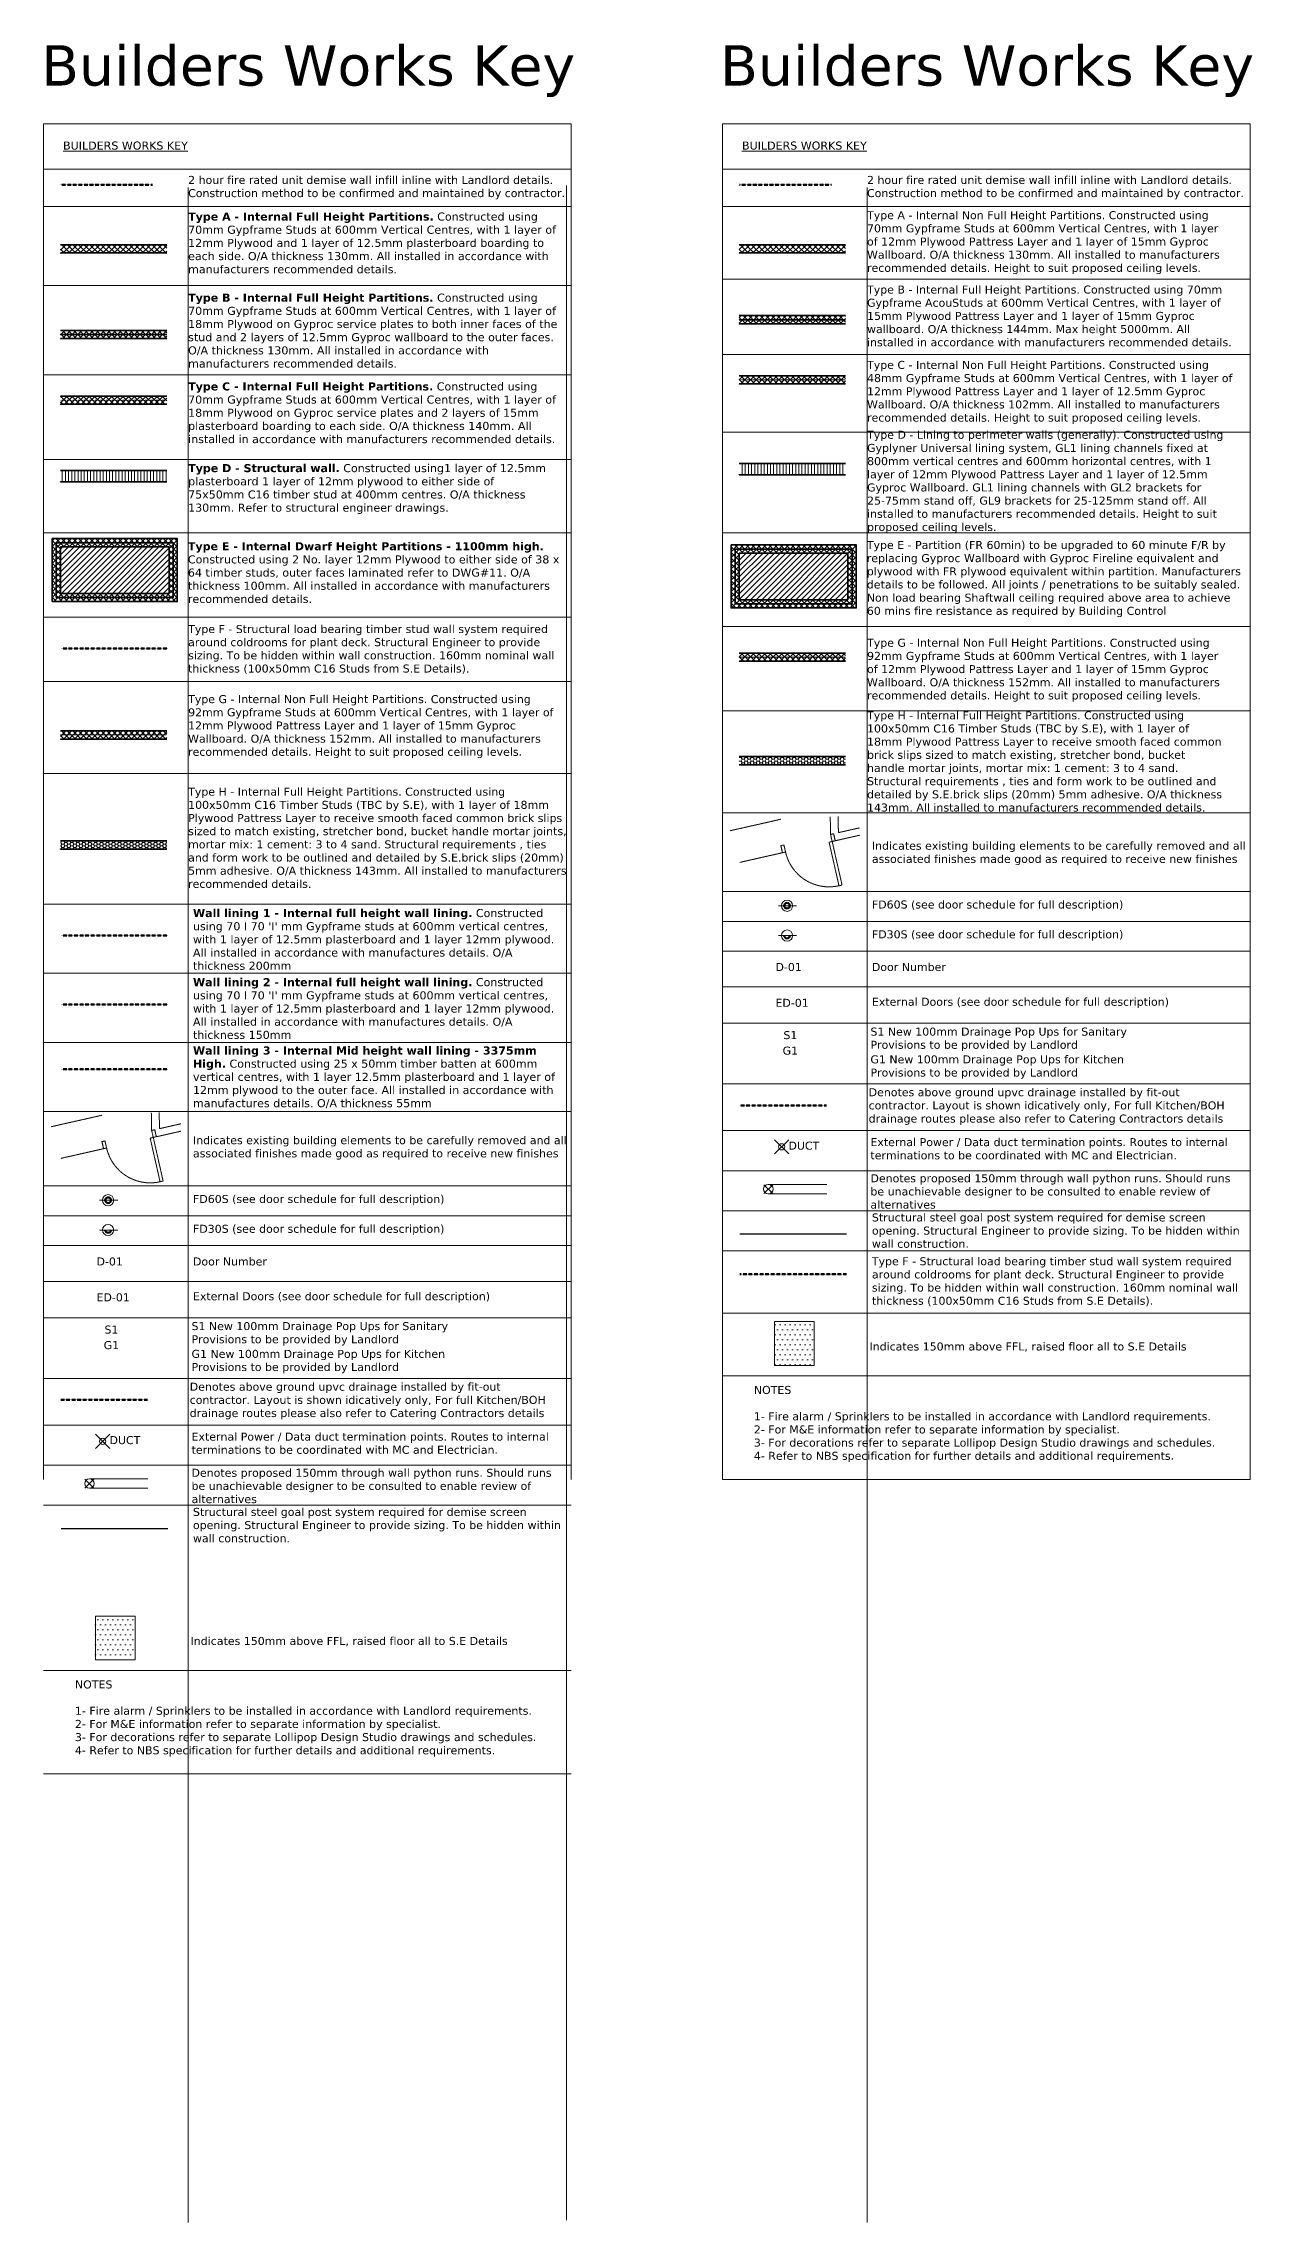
# Model space of a CAD drawing. Header units: millimetres. Extents: x -159872 to 386485, y -250577 to 158966.
# Drawn here: x -138915 to -119712, y -14750 to 19853 of the extents above; entities that cross this region are included whole.
import ezdxf

# ---------------------------------------------------------------- set-up
doc = ezdxf.new("R2010")
doc.units = ezdxf.units.MM
doc.linetypes.add('DASHED', pattern=[0.75, 0.5, -0.25])
doc.linetypes.add('DASHED2', pattern=[9.525, 6.35, -3.175])
for name, color, linetype, lineweight in [('LDS-demolition', 253, 'DASHED2', 9), ('LDS-details', 4, 'Continuous', 25), ('LDS-finishes-floor', 252, 'Continuous', 9), ('LDS-finishes-floor_Hatch', 7, 'Continuous', 5), ('LDS-python-ducts', 5, 'Continuous', 18), ('LDS-services-drainage', 17, 'Continuous', 18), ('LDS-services-electrical', 1, 'Continuous', 13), ('LDS-struct-extg-walls', 1, 'Continuous', 40), ('LDS-struct-new-walls', 6, 'Continuous', 35), ('LDS-struct-new-walls_Hatch', 7, 'Continuous', 5), ('LDS-text-1-50', 7, 'Continuous', 9), ('LDS-vport', 100, 'Continuous', 18)]:
    doc.layers.add(name, color=color, linetype=linetype, lineweight=lineweight)
doc.styles.add('Verdana', font='Verdana.ttf')
doc.styles.add('Verdana-Bold', font='')
doc.styles.get('Verdana-Bold').set_extended_font_data('Verdana-Bold')
doc.linetypes.add('BATTING', pattern='A,0,[1,BATTING.shx,S=1,R=0,X=0,Y=-10.16],-10.16254', length=10.16254)
doc.linetypes.add('FENCELINE2', pattern='A,0,[1,FENCELINE2.shx,S=1,R=0,X=0,Y=-2.54],-36.83', length=36.83)
doc.linetypes.add('ZIGZAG', pattern='A,0,[1,ZIGZAG.shx,S=1,R=0,X=0,Y=-5.08],-20.32254', length=20.32254)
pattern_1 = [(45, (-41069.35, -48570.306), (-44.90128, 44.90128), []), (135, (-41069.35, -48570.306), (-44.90128, -44.90128), [])]
pattern_2 = [(45, (-37544.11, -62098.74), (-44.90128, 44.90128), [])]
pattern_3 = [(90, (-1779118, -4896207.036), (-50, 3e-15), [])]
pattern_4 = [(0, (-1779118.001, -4897871.46), (47.625, 27.49630645), [31.75, -63.5]), (120, (-1779118.001, -4897871.46), (-47.6249999, 27.49630663), [31.75, -63.5]), (60, (-1779086.251, -4897816.467), (1e-07, 54.99261308), [31.75, -63.5])]
pattern_5 = [(0, (-1715708.415, -4940239.47), (39.6875, 79.375), [0.01, -79.365])]

msp = doc.modelspace()

# ---------------------------------------------------------------- hatches: boundary and pattern name
at = {"layer": 'LDS-finishes-floor_Hatch', "linetype": 'Continuous', "lineweight": 9}
h = msp.add_hatch(dxfattribs=at)
h.set_pattern_fill('DOTS_1', color=252, style=0, pattern_type=2)
h.set_pattern_definition(pattern_5)
h.paths.add_polyline_path([(-126673.84184, -444.25823), (-127306.79341, -444.25823), (-127306.79341, -1140.7686), (-126673.84184, -1140.7686)])
h = msp.add_hatch(dxfattribs=at)
h.set_pattern_fill('DOTS_1', color=252, style=0, pattern_type=2)
h.set_pattern_definition(pattern_5)
h.paths.add_polyline_path([(-137458.3443, -5120.98251), (-138091.29587, -5120.98251), (-138091.29587, -5817.49288), (-137458.3443, -5817.49288)])
at = {"layer": 'LDS-struct-new-walls_Hatch', "linetype": 'Continuous', "lineweight": 13}
h = msp.add_hatch(dxfattribs=at)
h.set_pattern_fill('ANSI37_1', color=5, style=0, pattern_type=2)
h.set_pattern_definition(pattern_1)
h.paths.add_polyline_path([(-138648.52616, 16658.63535), (-136958.84061, 16658.63535), (-136958.84061, 16528.63535), (-138648.52616, 16528.63535)])
h = msp.add_hatch(dxfattribs=at)
h.set_pattern_fill('ANSI37_1', color=5, style=0, pattern_type=2)
h.set_pattern_definition(pattern_1)
h.paths.add_polyline_path([(-127864.0237, 16658.63535), (-126174.33815, 16658.63535), (-126174.33815, 16528.63535), (-127864.0237, 16528.63535)])
h = msp.add_hatch(dxfattribs=at)
h.set_pattern_fill('ANSI37_1', color=5, style=0, pattern_type=2)
h.set_pattern_definition(pattern_1)
h.paths.add_polyline_path([(-138648.52616, 15299.20856), (-136958.84061, 15299.20856), (-136958.84061, 15169.20856), (-138648.52616, 15169.20856)])
h = msp.add_hatch(dxfattribs=at)
h.set_pattern_fill('ANSI37_1', color=5, style=0, pattern_type=2)
h.set_pattern_definition(pattern_1)
h.paths.add_polyline_path([(-127864.0237, 15532.39168), (-126174.33815, 15532.39168), (-126174.33815, 15402.39168), (-127864.0237, 15402.39168)])
h = msp.add_hatch(dxfattribs=at)
h.set_pattern_fill('ANSI37_1', color=5, style=0, pattern_type=2)
h.set_pattern_definition(pattern_1)
h.paths.add_polyline_path([(-127864.0237, 14578.87284), (-126174.33815, 14578.87284), (-126174.33815, 14448.87284), (-127864.0237, 14448.87284)])
h = msp.add_hatch(dxfattribs=at)
h.set_pattern_fill('ANSI37_1', color=5, style=0, pattern_type=2)
h.set_pattern_definition(pattern_1)
h.paths.add_polyline_path([(-138648.52616, 14254.44415), (-136958.84061, 14254.44415), (-136958.84061, 14124.44415), (-138648.52616, 14124.44415)])
h = msp.add_hatch(dxfattribs=at)
h.set_pattern_fill('_USER', color=5, style=0, pattern_type=2)
h.set_pattern_definition(pattern_3)
h.paths.add_polyline_path([(-127864.0237, 13186.64802), (-126174.33815, 13186.64802), (-126174.33815, 13006.64802), (-127864.0237, 13006.64802)])
h = msp.add_hatch(dxfattribs=at)
h.set_pattern_fill('_USER', color=5, style=0, pattern_type=2)
h.set_pattern_definition(pattern_3)
h.paths.add_polyline_path([(-138648.52616, 13075.12565), (-136958.84061, 13075.12565), (-136958.84061, 12895.12565), (-138648.52616, 12895.12565)])
h = msp.add_hatch(dxfattribs=at)
h.set_pattern_fill('ANSI37_1', color=5, style=0, pattern_type=2)
h.set_pattern_definition(pattern_1)
h.paths.add_polyline_path([(-138777.70524, 11991.99997), (-138777.70524, 10991.53743), (-136791.26763, 10991.53743), (-136791.26763, 11991.99997)])
h.paths.add_polyline_path([(-138647.70524, 11861.99997), (-136921.26763, 11861.99997), (-136921.26763, 11121.53743), (-138647.70524, 11121.53743)])
at = {"layer": 'LDS-struct-new-walls_Hatch', "linetype": 'Continuous', "lineweight": 9}
h = msp.add_hatch(dxfattribs=at)
h.set_pattern_fill('ANSI31__O', color=97, style=0, pattern_type=2)
h.set_pattern_definition(pattern_2)
h.paths.add_polyline_path([(-138647.70524, 11861.99996), (-136921.26764, 11861.99996), (-136921.26764, 11121.53742), (-138647.70524, 11121.53742)])
at = {"layer": 'LDS-struct-new-walls_Hatch', "linetype": 'Continuous', "lineweight": 13}
h = msp.add_hatch(dxfattribs=at)
h.set_pattern_fill('ANSI37_1', color=5, style=0, pattern_type=2)
h.set_pattern_definition(pattern_1)
h.paths.add_polyline_path([(-127993.20278, 11890.616), (-127993.20278, 10890.15346), (-126006.76517, 10890.15346), (-126006.76517, 11890.616)])
h.paths.add_polyline_path([(-127863.20278, 11760.616), (-126136.76517, 11760.616), (-126136.76517, 11020.15346), (-127863.20278, 11020.15346)])
at = {"layer": 'LDS-struct-new-walls_Hatch', "linetype": 'Continuous', "lineweight": 9}
h = msp.add_hatch(dxfattribs=at)
h.set_pattern_fill('ANSI31__O', color=97, style=0, pattern_type=2)
h.set_pattern_definition(pattern_2)
h.paths.add_polyline_path([(-127863.20278, 11760.616), (-126136.76518, 11760.616), (-126136.76518, 11020.15345), (-127863.20278, 11020.15345)])
at = {"layer": 'LDS-struct-new-walls_Hatch', "linetype": 'Continuous', "lineweight": 13}
h = msp.add_hatch(dxfattribs=at)
h.set_pattern_fill('ANSI37_1', color=5, style=0, pattern_type=2)
h.set_pattern_definition(pattern_1)
h.paths.add_polyline_path([(-127864.0237, 10174.10471), (-126174.33815, 10174.10471), (-126174.33815, 10044.10471), (-127864.0237, 10044.10471)])
h = msp.add_hatch(dxfattribs=at)
h.set_pattern_fill('ANSI37_1', color=5, style=0, pattern_type=2)
h.set_pattern_definition(pattern_1)
h.paths.add_polyline_path([(-138648.52616, 8937.60928), (-136958.84061, 8937.60928), (-136958.84061, 8807.60928), (-138648.52616, 8807.60928)])
h = msp.add_hatch(dxfattribs=at)
h.set_pattern_fill('HONEY_1', color=5, style=0, pattern_type=2)
h.set_pattern_definition(pattern_4)
h.paths.add_polyline_path([(-127864.0237, 8529.72281), (-126174.33815, 8529.72281), (-126174.33815, 8399.72281), (-127864.0237, 8399.72281)])
h = msp.add_hatch(dxfattribs=at)
h.set_pattern_fill('HONEY_1', color=5, style=0, pattern_type=2)
h.set_pattern_definition(pattern_4)
h.paths.add_polyline_path([(-138648.52616, 7191.84342), (-136958.84061, 7191.84342), (-136958.84061, 7061.84342), (-138648.52616, 7061.84342)])

# ---------------------------------------------------------------- linework, layer by layer
at = {"layer": 'LDS-demolition'}
for p, q in [((-128007.70739, 7352.29032), (-127203.24264, 7534.46963)), ((-126413.40453, 7293.70995), (-126418.88015, 7574.35529)), ((-126413.40453, 7293.70995), (-126364.64909, 7304.75113)), ((-126413.40453, 7293.70995), (-126388.03739, 7181.69412)), ((-126339.28195, 7192.73529), (-126364.64909, 7304.75113)), ((-126339.28195, 7192.73529), (-125949.60399, 7280.98187)), ((-126288.9556, 7321.89269), (-126293.92893, 7576.79319)), ((-126288.9556, 7321.89269), (-125952.33035, 7398.12494)), ((-127853.13834, 6849.90696), (-127177.87551, 7002.82716)), ((-127177.87551, 7002.82716), (-127203.24264, 7114.843)), ((-138792.20985, 2651.61422), (-137987.7451, 2833.79353)), ((-137197.90698, 2593.03385), (-137203.38261, 2873.67919)), ((-137073.45806, 2621.21659), (-137078.43138, 2876.11709)), ((-137197.90698, 2593.03385), (-137149.15154, 2604.07502)), ((-137197.90698, 2593.03385), (-137172.53985, 2481.01802)), ((-137123.78441, 2492.05919), (-137149.15154, 2604.07502)), ((-137123.78441, 2492.05919), (-136734.10644, 2580.30577)), ((-137073.45806, 2621.21659), (-136736.83281, 2697.44884)), ((-138637.6408, 2149.23085), (-137962.37796, 2302.15106)), ((-137962.37796, 2302.15106), (-137987.7451, 2414.1669))]:
    msp.add_line(p, q, dxfattribs=at)
at = {"layer": 'LDS-demolition', "flags": 128}
for points in [[(-126413.40453, 7293.70995), (-126388.03739, 7181.69412), (-126339.28195, 7192.73529), (-126364.64909, 7304.75113), (-126413.40453, 7293.70995)], [(-127203.24264, 7114.843), (-127177.87551, 7002.82716), (-127129.12007, 7013.86833), (-127154.4872, 7125.88417), (-127203.24264, 7114.843)], [(-126436.79283, 7170.65295), (-126280.00821, 6478.32571), (-126231.25277, 6489.36688), (-126388.03739, 7181.69412), (-126436.79283, 7170.65295)], [(-137987.7451, 2414.1669), (-137962.37796, 2302.15106), (-137913.62252, 2313.19223), (-137938.98966, 2425.20807), (-137987.7451, 2414.1669)], [(-137221.29529, 2469.97685), (-137064.51067, 1777.64961), (-137015.75523, 1788.69078), (-137172.53985, 2481.01802), (-137221.29529, 2469.97685)], [(-137197.90698, 2593.03385), (-137172.53985, 2481.01802), (-137123.78441, 2492.05919), (-137149.15154, 2604.07502), (-137197.90698, 2593.03385)]]:
    msp.add_lwpolyline(points, dxfattribs=at)
at = {"layer": 'LDS-demolition'}
for centre in [(-126436.79283, 7170.65295), (-137221.29529, 2469.97685)]:
    msp.add_arc(centre, 709.85803, 192.759994574, 282.75999459, dxfattribs=at)
at = {"layer": 'LDS-details', "linetype": 'DASHED', "lineweight": 100}
for p, q in [((-138637.10384, 10247.9794), (-136942.90555, 10247.9794)), ((-138637.10384, 5687.91002), (-136942.90555, 5687.91002)), ((-138637.10384, 4589.96079), (-136942.90555, 4589.96079)), ((-138637.10384, 3563.867), (-136942.90555, 3563.867)), ((-127852.60138, 312.01271), (-126158.40309, 312.01271))]:
    msp.add_line(p, q, dxfattribs=at)
at = {"layer": 'LDS-details', "linetype": 'BATTING'}
for p, q in [((-127852.60138, 949.22873), (-126158.40309, 949.22873)), ((-138637.10384, -3727.49555), (-136942.90555, -3727.49555))]:
    msp.add_line(p, q, dxfattribs=at)
at = {"layer": 'LDS-finishes-floor', "flags": 128}
for points in [[(-127306.79341, -444.25823), (-126673.84184, -444.25823), (-126673.84184, -1140.7686), (-127306.79341, -1140.7686)], [(-138091.29587, -5120.98251), (-137458.3443, -5120.98251), (-137458.3443, -5817.49288), (-138091.29587, -5817.49288)]]:
    msp.add_lwpolyline(points, close=True, dxfattribs=at)
at = {"layer": 'LDS-python-ducts'}
for p, q in [((-127472.9879, 1589.57146), (-127331.56654, 1730.99281)), ((-127472.9879, 1730.99281), (-127331.56654, 1589.57146)), ((-138257.49036, -3087.15283), (-138116.069, -2945.73147)), ((-138257.49036, -2945.73147), (-138116.069, -3087.15283))]:
    msp.add_line(p, q, dxfattribs=at)
at = {"layer": 'LDS-python-ducts', "linetype": 'DASHED2'}
for p, q in [((-127402.27722, 1735.28213), (-126470.18748, 1735.28213)), ((-127402.27722, 1585.28213), (-126470.18748, 1585.28213)), ((-138186.77968, -2941.44215), (-137254.68993, -2941.44215)), ((-138186.77968, -3091.44215), (-137254.68993, -3091.44215))]:
    msp.add_line(p, q, dxfattribs=at)
at = {"layer": 'LDS-python-ducts'}
for centre in [(-127402.27722, 1660.28213), (-138186.77968, -3016.44215)]:
    msp.add_circle(centre, 75, dxfattribs=at)
at = {"layer": 'LDS-services-drainage', "linetype": 'DASHED', "lineweight": 100}
for p, q in [((-126479.91959, 2988.64493), (-127855.37787, 2988.64493)), ((-137264.42205, -1688.07936), (-138639.88032, -1688.07936))]:
    msp.add_line(p, q, dxfattribs=at)
at = {"layer": 'LDS-services-electrical', "color": 7}
for p, q in [((-127078.48614, 2218.40928), (-127303.76174, 2443.68488)), ((-127303.76174, 2218.40928), (-127078.48614, 2443.68488)), ((-137862.98859, -2458.31501), (-138088.26419, -2233.03941)), ((-138088.26419, -2458.31501), (-137862.98859, -2233.03941))]:
    msp.add_line(p, q, dxfattribs=at)
for centre in [(-127191.12394, 2331.73559), (-137975.62639, -2344.9887)]:
    msp.add_circle(centre, 50, dxfattribs=at)
at = {"layer": 'LDS-struct-extg-walls', "linetype": 'DASHED', "lineweight": 100}
for p, q in [((-138647.01108, 17607.65509), (-137182.5022, 17607.65509)), ((-127862.50862, 17607.65509), (-126397.99975, 17607.65509))]:
    msp.add_line(p, q, dxfattribs=at)
at = {"layer": 'LDS-struct-new-walls'}
for p, q in [((-138648.52616, 16658.63535), (-136958.84061, 16658.63535)), ((-127864.0237, 16658.63535), (-126174.33815, 16658.63535)), ((-138648.52616, 15299.20856), (-136958.84061, 15299.20856)), ((-127864.0237, 15532.39168), (-126174.33815, 15532.39168)), ((-127864.0237, 14578.87284), (-126174.33815, 14578.87284)), ((-138648.52616, 14254.44415), (-136958.84061, 14254.44415)), ((-127864.0237, 13186.64802), (-126174.33815, 13186.64802)), ((-138648.52616, 13075.12565), (-136958.84061, 13075.12565)), ((-127864.0237, 10174.10471), (-126174.33815, 10174.10471)), ((-138648.52616, 8937.60928), (-136958.84061, 8937.60928)), ((-127864.0237, 8529.72281), (-126174.33815, 8529.72281)), ((-138648.52616, 7191.84342), (-136958.84061, 7191.84342))]:
    msp.add_line(p, q, dxfattribs=at)
at = {"layer": 'LDS-struct-new-walls', "color": 20, "linetype": 'DASHED', "lineweight": 9}
for p, q in [((-138648.52616, 14189.44415), (-136966.83298, 14189.44415)), ((-127864.0237, 14513.87284), (-126182.33052, 14513.87284))]:
    msp.add_line(p, q, dxfattribs=at)
at = {"layer": 'LDS-struct-new-walls', "color": 20, "linetype": 'FENCELINE2', "lineweight": 9}
for p, q in [((-127864.0237, 10109.10471), (-126182.33052, 10109.10471)), ((-138648.52616, 8872.60928), (-136966.83298, 8872.60928))]:
    msp.add_line(p, q, dxfattribs=at)
at = {"layer": 'LDS-struct-new-walls', "flags": 128}
for points in [[(-136958.84061, 16528.63535), (-138648.52616, 16528.63535), (-138648.52616, 16529.06562)], [(-126174.33815, 16528.63535), (-127864.0237, 16528.63535), (-127864.0237, 16529.06562)], [(-126174.33815, 15402.39168), (-127864.0237, 15402.39168), (-127864.0237, 15402.82195)], [(-136958.84061, 15169.20856), (-138648.52616, 15169.20856), (-138648.52616, 15169.63883)], [(-126174.33815, 14448.87284), (-127864.0237, 14448.87284), (-127864.0237, 14449.30312)], [(-136958.84061, 14124.44415), (-138648.52616, 14124.44415), (-138648.52616, 14124.87442)], [(-136958.84061, 12895.12565), (-138648.52616, 12895.12565), (-138648.52616, 12895.55592)], [(-126174.33815, 13006.64802), (-127864.0237, 13006.64802), (-127864.0237, 13007.07829)], [(-126174.33815, 10044.10471), (-127864.0237, 10044.10471), (-127864.0237, 10044.53498)], [(-136958.84061, 8807.60928), (-138648.52616, 8807.60928), (-138648.52616, 8808.03955)], [(-126174.33815, 8399.72281), (-127864.0237, 8399.72281), (-127864.0237, 8400.15308)], [(-136958.84061, 7061.84342), (-138648.52616, 7061.84342), (-138648.52616, 7062.27369)]]:
    msp.add_lwpolyline(points, dxfattribs=at)
at = {"layer": 'LDS-struct-new-walls', "linetype": 'BATTING', "flags": 128}
for points in [[(-136958.84061, 15234.20856), (-138648.52616, 15234.20856), (-138648.52616, 15234.63883)], [(-126174.33815, 15467.39168), (-127864.0237, 15467.39168), (-127864.0237, 15467.82195)]]:
    msp.add_lwpolyline(points, dxfattribs=at)
at = {"layer": 'LDS-struct-new-walls', "flags": 128}
for points in [[(-138777.70524, 11991.99996), (-136791.26764, 11991.99996), (-136791.26764, 10991.53742), (-138777.70524, 10991.53742)], [(-138647.70524, 11861.99996), (-136921.26764, 11861.99996), (-136921.26764, 11121.53742), (-138647.70524, 11121.53742)], [(-127993.20278, 11890.616), (-126006.76518, 11890.616), (-126006.76518, 10890.15345), (-127993.20278, 10890.15345)], [(-127863.20278, 11760.616), (-126136.76518, 11760.616), (-126136.76518, 11020.15345), (-127863.20278, 11020.15345)]]:
    msp.add_lwpolyline(points, close=True, dxfattribs=at)
at = {"layer": 'LDS-struct-new-walls', "linetype": 'ZIGZAG', "flags": 128}
for points in [[(-138712.70524, 11926.99996), (-136856.26764, 11926.99996), (-136856.26764, 11056.53742), (-138712.70524, 11056.53742)], [(-127928.20278, 11825.616), (-126071.76518, 11825.616), (-126071.76518, 10955.15345), (-127928.20278, 10955.15345)]]:
    msp.add_lwpolyline(points, close=True, dxfattribs=at)
at = {"layer": 'LDS-text-1-50', "color": 7}
for p, q in [((-138915.03822, 18580), (-138915.03822, -2949.07355)), ((-138915.03822, 18580), (-130534.50246, 18580)), ((-130534.50246, 18580), (-130534.50246, -2949.07355)), ((-128130.53577, 18580), (-128130.53577, -2949.07355)), ((-128130.53577, 18580), (-119750, 18580)), ((-119750, 18580), (-119750, -2949.07355)), ((-138915.03822, 17856.46783), (-130534.50246, 17856.46783)), ((-128130.53577, 17856.46783), (-119750, 17856.46783)), ((-138915.03822, 17267.7008), (-130534.50246, 17267.7008)), ((-128130.53577, 17267.7008), (-119750, 17267.7008)), ((-138915.03822, 16009.15279), (-130534.50246, 16009.15279)), ((-128130.53577, 16110.53676), (-119750, 16110.53676)), ((-128130.53577, 14917.52042), (-119750, 14917.52042)), ((-138915.03822, 14593.09173), (-130534.50246, 14593.09173)), ((-128130.53577, 13683.72526), (-119750, 13683.72526)), ((-138915.03822, 13247.77421), (-130534.50246, 13247.77421)), ((-138915.03822, 12083.07076), (-130534.50246, 12083.07076)), ((-128130.53577, 12083.07076), (-119750, 12083.07076)), ((-138915.03822, 10745.86434), (-130534.50246, 10745.86434)), ((-128130.53577, 10593.78839), (-119750, 10593.78839)), ((-138915.03822, 9719.77055), (-130534.50246, 9719.77055)), ((-128130.53577, 9255.909), (-119750, 9255.909)), ((-138915.03822, 8258.83155), (-130534.50246, 8258.83155)), ((-128130.53577, 7633.99872), (-119750, 7633.99872)), ((-128130.53577, 6386.75697), (-119750, 6386.75697)), ((-138915.03822, 6185.79496), (-130534.50246, 6185.79496)), ((-138915.03822, 6185.79496), (-130534.50246, 6185.79496)), ((-128130.53577, 5913.20609), (-119750, 5913.20609)), ((-127104.88418, 6161.02897), (-127243.06941, 6161.02897)), ((-127104.88418, 6161.02897), (-126952.78751, 6161.02897)), ((-127104.88418, 5687.4781), (-127243.06941, 5687.4781)), ((-127104.88418, 5687.4781), (-126952.78751, 5687.4781)), ((-128130.53577, 5439.65522), (-119750, 5439.65522)), ((-138915.03822, 5087.84572), (-130534.50246, 5087.84572)), ((-128130.53577, 4870.68356), (-119750, 4870.68356)), ((-128130.53577, 4295.15383), (-119750, 4295.15383)), ((-138915.03822, 3989.89649), (-130534.50246, 3989.89649)), ((-128130.53577, 3330.55914), (-119750, 3330.55914)), ((-138915.03822, 2891.94726), (-130534.50246, 2891.94726)), ((-128130.53577, 2589.74655), (-119750, 2589.74655)), ((-128130.53577, 1952.53053), (-119750, 1952.53053)), ((-138915.03822, 1710.03268), (-130534.50246, 1710.03268)), ((-137889.38663, 1484.30469), (-138027.57186, 1484.30469)), ((-137889.38663, 1484.30469), (-137737.28997, 1484.30469)), ((-138915.03822, 1236.48181), (-130534.50246, 1236.48181)), ((-128130.53577, 1315.31451), (-119750, 1315.31451)), ((-138915.03822, 762.93093), (-130534.50246, 762.93093)), ((-137889.38663, 1010.75381), (-138027.57186, 1010.75381)), ((-137889.38663, 1010.75381), (-137737.28997, 1010.75381)), ((-128130.53577, 678.09849), (-119750, 678.09849)), ((-138915.03822, 193.95927), (-130534.50246, 193.95927)), ((-128130.53577, -309.61182), (-119750, -309.61182)), ((-138915.03822, -381.57046), (-130534.50246, -381.57046)), ((-138915.03822, -1346.16515), (-130534.50246, -1346.16515)), ((-128130.53577, -1306.66223), (-119750, -1306.66223)), ((-138915.03822, -2086.97774), (-130534.50246, -2086.97774)), ((-138915.03822, -2724.19375), (-130534.50246, -2724.19375)), ((-128130.53577, -2949.07355), (-119750, -2949.07355)), ((-138915.03822, -3361.40977), (-130534.50246, -3361.40977)), ((-138915.03822, -5983.38651), (-130534.50246, -5983.38651)), ((-138915.03822, -7625.79783), (-130534.50246, -7625.79783))]:
    msp.add_line(p, q, dxfattribs=at)
at = {"layer": 'LDS-text-1-50', "color": 7, "lineweight": 100, "flags": 128}
for points in [[(-127104.88418, 6205.56729, 0.4142135624), (-127149.42249, 6161.02897)], [(-127104.88418, 6116.49066, -0.4142135624), (-127149.42249, 6161.02897)], [(-127060.34586, 6161.02897, 0.4142135624), (-127104.88418, 6205.56729)], [(-127060.34586, 6161.02897, -0.4142135624), (-127104.88418, 6116.49066)], [(-127104.88418, 5642.93979, -0.4142135624), (-127149.42249, 5687.4781)], [(-127060.34586, 5687.4781, -0.4142135624), (-127104.88418, 5642.93979)], [(-137889.38663, 1528.843, 0.4142135624), (-137933.92495, 1484.30469)], [(-137889.38663, 1439.76637, -0.4142135624), (-137933.92495, 1484.30469)], [(-137844.84832, 1484.30469, 0.4142135624), (-137889.38663, 1528.843)], [(-137844.84832, 1484.30469, -0.4142135624), (-137889.38663, 1439.76637)], [(-137889.38663, 966.2155, -0.4142135624), (-137933.92495, 1010.75381)], [(-137844.84832, 1010.75381, -0.4142135624), (-137889.38663, 966.2155)]]:
    msp.add_lwpolyline(points, format="xyb", dxfattribs=at)
at = {"layer": 'LDS-text-1-50', "color": 7}
for centre in [(-127104.88418, 6161.02897), (-127104.88418, 5687.4781), (-137889.38663, 1484.30469), (-137889.38663, 1010.75381)]:
    msp.add_circle(centre, 89.07662, dxfattribs=at)
at = {"layer": 'LDS-vport', "color": 7, "linetype": 'Continuous', "lineweight": 18, "transparency": 33554687}
for p, q in [((-136618.89517, 17565.05003), (-136618.89517, -14750)), ((-130610.67368, 17599.71948), (-130610.67368, -14715.33056)), ((-125834.39271, 17565.05003), (-125834.39271, -14750))]:
    msp.add_line(p, q, dxfattribs=at)

# ---------------------------------------------------------------- texts
at = {"layer": 'LDS-services-drainage', "char_height": 127.05292, "attachment_point": 2, "line_spacing_factor": 0.987793, "style": 'Verdana'}
for s, insert, width in [('S1', (-127052.20594, 4170.05104), 250), ('G1', (-127052.5596, 3923.48273), 258.9285714), ('S1', (-137836.7084, -506.67324), 250), ('G1', (-137837.06206, -753.24155), 258.9285714)]:
    msp.add_mtext(s, dxfattribs=dict(at, insert=insert, width=width))
at = {"layer": 'LDS-services-electrical', "color": 7, "char_height": 127.05292, "width": 669.6428571, "attachment_point": 4, "line_spacing_factor": 0.987793, "style": 'Verdana'}
for insert in [(-127082.89366, 2349.79311), (-137867.39612, -2326.93118)]:
    msp.add_mtext('DUCT', dxfattribs=dict(at, insert=insert))
at = {"layer": 'LDS-text-1-50', "color": 7, "transparency": 33554687, "char_height": 639.6393953, "attachment_point": 1, "line_spacing_factor": 1.009027, "style": 'Verdana'}
for insert in [(-138953.50459, 19826.36333), (-128169.00213, 19826.36333)]:
    msp.add_mtext('Builders Works Key', dxfattribs=dict(at, insert=insert))
at = {"layer": 'LDS-text-1-50', "color": 7, "char_height": 127.9278791, "attachment_point": 4, "line_spacing_factor": 0.981037, "style": 'Verdana'}
for insert in [(-138605.05533, 18232.35741), (-127820.55288, 18232.35741)]:
    msp.add_mtext('{\\LBUILDERS WORKS KEY}', dxfattribs=dict(at, insert=insert))
at = {"layer": 'LDS-text-1-50', "color": 7}
for s, insert, char_height, width, attachment_point, line_spacing_factor, style in [('2 hour fire rated unit demise wall infill inline with Landlord details. Construction method to be confirmed and maintained by contractor. ', (-136618.89517, 17565.05003), 127.05291971, 6008.2214862, 4, 0.987793, 'Verdana'), ('2 hour fire rated unit demise wall infill inline with Landlord details. Construction method to be confirmed and maintained by contractor. ', (-125834.39271, 17565.05003), 127.05291971, 6008.2214862, 4, 0.987793, 'Verdana'), ('{\\C178;Type A - Internal Full Height Partitions.}{\\fVerdana|b0|i0|c0|p0;\\C178; Constructed using 70mm Gypframe Studs at 600mm Vertical Centres, with 1 layer of 12mm Plywood and 1 layer of 12.5mm plasterboard boarding to each side. O/A thickness 130mm. All installed in accordance with manufacturers recommended details.}', (-136618.89517, 16686.80661), 127.92787905, 6008.2214862, 4, 0.981037, 'Verdana-Bold'), ('Type A - Internal Non Full Height Partitions. Constructed using 70mm Gypframe Studs at 600mm Vertical Centres, with 1 layer of 12mm Plywood Pattress Layer and 1 layer of 15mm Gyproc Wallboard. O/A thickness 130mm. All installed to manufacturers recommended details. Height to suit proposed ceiling levels.', (-125834.39271, 16691.59439), 127.05291971, 5653.408433, 4, 0.987793, 'Verdana'), ('Type B - Internal Full Height Partitions. Constructed using 70mm Gypframe AcouStuds at 600mm Vertical Centres, with 1 layer of 15mm Plywood Pattress Layer and 1 layer of 15mm Gyproc wallboard. O/A thickness 144mm. Max height 5000mm. All installed in accordance with manufacturers recommended details.', (-125834.39271, 15527.15987), 127.05291971, 5860.1349132, 4, 0.987793, 'Verdana'), ('{\\C178;Type B - Internal Full Height Partitions.}{\\fVerdana|b0|i0|c0|p0;\\C178; Constructed using 70mm Gypframe Studs at 600mm Vertical Centres, with 1 layer of 18mm Plywood on Gyproc service plates to both inner faces of the stud and 2 layers of 12.5mm Gyproc wallboard to the outer faces. O/A thickness 130mm. All installed in accordance with manufacturers recommended details.}', (-136618.89517, 15293.97675), 127.92787905, 6008.2214862, 4, 0.981037, 'Verdana-Bold'), ('Type C - Internal Non Full Height Partitions. Constructed using 48mm Gypframe Studs at 600mm Vertical Centres, with 1 layer of 12mm Plywood Pattress Layer and 1 layer of 12.5mm Gyproc Wallboard. O/A thickness 102mm. All installed to manufacturers recommended details. Height to suit proposed ceiling levels.', (-125834.39271, 14313.63965), 127.05291971, 6008.2214862, 4, 0.987793, 'Verdana'), ('{\\C178;Type C - Internal Full Height Partitions.}{\\fVerdana|b0|i0|c0|p0;\\C178; Constructed using 70mm Gypframe Studs at 600mm Vertical Centres, with 1 layer of 18mm Plywood on Gyproc service plates and 2 layers of 15mm plasterboard boarding to each side. O/A thickness 140mm. All installed in accordance with manufacturers recommended details.}', (-136618.89517, 13989.21096), 127.92787905, 6008.2214862, 4, 0.981037, 'Verdana-Bold'), ('Type D - Lining to perimeter walls (generally). Constructed using Gyplyner Universal lining system, GL1 lining channels fixed at 800mm vertical centres and 600mm horizontal centres, with 1 layer of 12mm Plywood Pattress Layer and 1 layer of 12.5mm Gyproc Wallboard. GL1 lining channels with GL2 brackets for 25-75mm stand off, GL9 brackets for 25-125mm stand off. All installed to manufacturers recommended details. Height to suit proposed ceiling levels.', (-125833.92445, 12890.35821), 127.05291971, 5762.0659913, 4, 0.987793, 'Verdana'), ('{\\C178;Type D - Structural wall.}{\\fVerdana|b0|i0|c0|p0;\\C178; Constructed using1 layer of 12.5mm plasterboard 1 layer of 12mm plywood to either side of 75x50mm C16 timber stud at 400mm centres. O/A thickness 130mm. Refer to structural engineer drawings.}', (-136618.42691, 12778.83584), 127.92787905, 5762.0659913, 4, 0.981037, 'Verdana-Bold'), ('{\\C178;Type E - Internal Dwarf Height Partitions - 1100mm high.}{\\fVerdana|b0|i0|c0|p0;\\C178; Constructed using 2 No. layer 12mm Plywood to either side of 38 x 64 timber studs, outer faces laminated refer to DWG#11. O/A thickness 100mm. All installed in accordance with manufacturers recommended details.}', (-136622.38105, 11450.77999), 127.92787905, 6008.2214862, 4, 0.981037, 'Verdana-Bold'), ('Type E - Partition (FR 60min) to be upgraded to 60 minute F/R by replacing Gyproc Wallboard with Gyproc Fireline equivalent and plywood with FR plywood equivalent within partition. Manufacturers details to be followed. All joints / penetrations to be suitably sealed. Non load bearing Shaftwall ceiling required above area to achieve 60 mins fire resistance as required by Building Control', (-125837.8786, 11349.39602), 127.05291971, 6008.2214862, 4, 0.987793, 'Verdana'), ('Type F - Structural load bearing timber stud wall system required around coldrooms for plant deck. Structural Engineer to provide sizing. To be hidden within wall construction. 160mm nominal wall thickness (100x50mm C16 Studs from S.E Details).', (-136618.89517, 10230.50494), 127.05291971, 6008.2214862, 4, 0.987793, 'Verdana'), ('Type G - Internal Non Full Height Partitions. Constructed using 92mm Gypframe Studs at 600mm Vertical Centres, with 1 layer of 12mm Plywood Pattress Layer and 1 layer of 15mm Gyproc Wallboard. O/A thickness 152mm. All installed to manufacturers recommended details. Height to suit proposed ceiling levels.', (-125834.39271, 9901.33444), 127.05291971, 5653.408433, 4, 0.987793, 'Verdana'), ('Type G - Internal Non Full Height Partitions. Constructed using 92mm Gypframe Studs at 600mm Vertical Centres, with 1 layer of 12mm Plywood Pattress Layer and 1 layer of 15mm Gyproc Wallboard. O/A thickness 152mm. All installed to manufacturers recommended details. Height to suit proposed ceiling levels.', (-136618.89517, 9005.64096), 127.05291971, 6008.2214862, 4, 0.987793, 'Verdana'), ('Type H - Internal Full Height Partitions. Constructed using 100x50mm C16 Timber Studs (TBC by S.E), with 1 layer of 18mm Plywood Pattress Layer to receive smooth faced common brick slips sized to match existing, stretcher bond, bucket handle mortar joints, mortar mix: 1 cement: 3 to 4 sand. Structural requirements , ties and form work to be outlined and detailed by S.E.brick slips (20mm) 5mm adhesive. O/A thickness 143mm. All installed to manufacturers recommended details. ', (-125834.39271, 8451.6595), 127.05291971, 5653.408433, 4, 0.987793, 'Verdana'), ('Type H - Internal Full Height Partitions. Constructed using 100x50mm C16 Timber Studs (TBC by S.E), with 1 layer of 18mm Plywood Pattress Layer to receive smooth faced common brick slips sized to match existing, stretcher bond, bucket handle mortar joints, mortar mix: 1 cement: 3 to 4 sand. Structural requirements , ties and form work to be outlined and detailed by S.E.brick slips (20mm) 5mm adhesive. O/A thickness 143mm. All installed to manufacturers recommended details. ', (-136618.89517, 7239.12391), 127.05291971, 6008.2214862, 4, 0.987793, 'Verdana'), ('Indicates existing building elements to be carefully removed and all associated finishes made good as required to receive new finishes', (-125757.18813, 6991.38408), 127.05291971, 6008.2214862, 4, 0.987793, 'Verdana'), ('FD60S (see door schedule for full description)', (-125757.18813, 6162.38929), 127.0529197, 6008.2214862, 4, 0.987793, 'Verdana'), ("{\\C178;Wall lining 1 - Internal full height wall lining.}{\\fVerdana|b0|i0|c0|p0;\\C178; Constructed using 70 I 70 'I' mm Gypframe studs at 600mm vertical centres, with 1 layer of 12.5mm plasterboard and 1 layer 12mm plywood. All installed in accordance with manufactures details. O/A thickness 200mm}", (-136541.69059, 5625.4918), 127.92787905, 5865.895468, 4, 0.981037, 'Verdana-Bold'), ('FD30S (see door schedule for full description)', (-125757.18813, 5688.83842), 127.0529197, 6008.2214862, 4, 0.987793, 'Verdana'), ('D-01', (-127289.37061, 5186.90619), 127.05292, 660.7142857, 4, 0.987793, 'Verdana'), ('Door Number', (-125757.18813, 5186.90619), 127.0529197, 1866.0714286, 4, 0.987793, 'Verdana'), ("{\\C178;Wall lining 2 - Internal full height wall lining.}{\\fVerdana|b0|i0|c0|p0;\\C178; Constructed using 70 I 70 'I' mm Gypframe studs at 600mm vertical centres, with 1 layer of 12.5mm plasterboard and 1 layer 12mm plywood. All installed in accordance with manufactures details. O/A thickness 150mm}", (-136541.69059, 4527.54256), 127.92787905, 5865.895468, 4, 0.981037, 'Verdana-Bold'), ('ED-01', (-127289.37061, 4617.93453), 127.05292, 830.3571429, 4, 0.987793, 'Verdana'), ('External Doors (see door schedule for full description)', (-125757.18813, 4617.93453), 127.0529197, 6008.2214862, 4, 0.987793, 'Verdana'), ('S1 New 100mm Drainage Pop Ups for Sanitary Provisions to be provided by Landlord ', (-125780.48985, 4039.20753), 127.0529197, 4403.362937, 4, 0.987793, 'Verdana'), ('{\\C178;Wall lining 3 - Internal Mid height wall lining - 3375mm High.}{\\fVerdana|b0|i0|c0|p0;\\C178; Constructed using 25 x 50mm timber batten at 600mm vertical centres, with 1 layer 12.5mm plasterboard and 1 layer of 12mm plywood to the outer face. All installed in accordance with manufactures details. O/A thickness 55mm}', (-136541.69059, 3435.58128), 127.92787905, 5865.895468, 4, 0.981037, 'Verdana-Bold'), ('G1 New 100mm Drainage Pop Ups for Kitchen\\PProvisions to be provided by Landlord ', (-125780.48985, 3598.36242), 127.0529197, 4403.362937, 4, 0.987793, 'Verdana'), ('Denotes above ground upvc drainage installed by fit-out contractor. Layout is shown idicatively only, For full Kitchen/BOH drainage routes please also refer to Catering Contractors details', (-125808.80243, 2971.91008), 127.05291971, 5862.7611009, 4, 0.987793, 'Verdana'), ('Indicates existing building elements to be carefully removed and all associated finishes made good as required to receive new finishes', (-136541.69059, 2314.6598), 127.05291971, 6008.2214862, 4, 0.987793, 'Verdana'), ('External Power / Data duct termination points. Routes to internal terminations to be coordinated with MC and Electrician.', (-125780.48985, 2300.54956), 127.05291971, 5930.2894022, 4, 0.987793, 'Verdana'), ('Denotes proposed 150mm through wall python runs. Should runs be unachievable designer to be consulted to enable review of alternatives', (-125780.48985, 1622.08411), 127.05291971, 5930.2894022, 4, 0.987793, 'Verdana'), ('FD60S (see door schedule for full description)', (-136541.69059, 1485.66501), 127.0529197, 6008.2214862, 4, 0.987793, 'Verdana'), ('FD30S (see door schedule for full description)', (-136541.69059, 1012.11414), 127.0529197, 6008.2214862, 4, 0.987793, 'Verdana'), ('Structural steel goal post system required for demise screen opening. Structural Engineer to provide sizing. To be hidden within wall construction.', (-125757.18813, 1000.36925), 127.05291971, 6008.2214862, 4, 0.987793, 'Verdana'), ('D-01', (-138073.87306, 510.18191), 127.05292, 660.7142857, 4, 0.987793, 'Verdana'), ('Door Number', (-136541.69059, 510.18191), 127.0529197, 1866.0714286, 4, 0.987793, 'Verdana'), ('Type F - Structural load bearing timber stud wall system required around coldrooms for plant deck. Structural Engineer to provide sizing. To be hidden within wall construction. 160mm nominal wall thickness (100x50mm C16 Studs from S.E Details).', (-125757.18813, 189.65078), 127.05291971, 5865.895468, 4, 0.987793, 'Verdana'), ('ED-01', (-138073.87306, -58.78976), 127.05292, 830.3571429, 4, 0.987793, 'Verdana'), ('External Doors (see door schedule for full description)', (-136541.69059, -58.78976), 127.0529197, 6008.2214862, 4, 0.987793, 'Verdana'), ('S1 New 100mm Drainage Pop Ups for Sanitary Provisions to be provided by Landlord ', (-136564.9923, -637.51675), 127.0529197, 4403.362937, 4, 0.987793, 'Verdana'), ('G1 New 100mm Drainage Pop Ups for Kitchen\\PProvisions to be provided by Landlord ', (-136564.9923, -1078.36187), 127.0529197, 4403.362937, 4, 0.987793, 'Verdana'), ('Indicates 150mm above FFL, raised floor all to S.E Details', (-125795.66115, -774.93149), 127.0529197, 6045.6611457, 1, 0.987793, 'Verdana'), ('Denotes above ground upvc drainage installed by fit-out contractor. Layout is shown idicatively only, For full Kitchen/BOH drainage routes please also refer to Catering Contractors details', (-136593.30489, -1704.81421), 127.05291971, 5862.7611009, 4, 0.987793, 'Verdana'), ('NOTES\\P\\P1- Fire alarm / Sprinklers to be installed in accordance with Landlord requirements.\\P2- For M&E information refer to separate information by specialist.\\P3- For decorations refer to separate Lollipop Design Studio drawings and schedules.\\P4- Refer to NBS specification for further details and additional requirements.', (-127632.14465, -2069.97623), 127.0529197, 7507.4125326, 4, 0.987793, 'Verdana'), ('External Power / Data duct termination points. Routes to internal terminations to be coordinated with MC and Electrician.', (-136564.9923, -2376.17473), 127.05291971, 5930.2894022, 4, 0.987793, 'Verdana'), ('Denotes proposed 150mm through wall python runs. Should runs be unachievable designer to be consulted to enable review of alternatives', (-136564.9923, -3054.64017), 127.05291971, 5930.2894022, 4, 0.987793, 'Verdana'), ('Structural steel goal post system required for demise screen opening. Structural Engineer to provide sizing. To be hidden within wall construction.', (-136541.69059, -3676.35504), 127.05291971, 6008.2214862, 4, 0.987793, 'Verdana'), ('Indicates 150mm above FFL, raised floor all to S.E Details', (-136580.1636, -5451.65577), 127.0529197, 6045.6611457, 1, 0.987793, 'Verdana'), ('NOTES\\P\\P1- Fire alarm / Sprinklers to be installed in accordance with Landlord requirements.\\P2- For M&E information refer to separate information by specialist.\\P3- For decorations refer to separate Lollipop Design Studio drawings and schedules.\\P4- Refer to NBS specification for further details and additional requirements.', (-138416.64711, -6746.70052), 127.0529197, 7507.4125326, 4, 0.987793, 'Verdana')]:
    msp.add_mtext(s, dxfattribs=dict(at, insert=insert, char_height=char_height, width=width, attachment_point=attachment_point, line_spacing_factor=line_spacing_factor, style=style))

doc.saveas('drawing.dxf')
